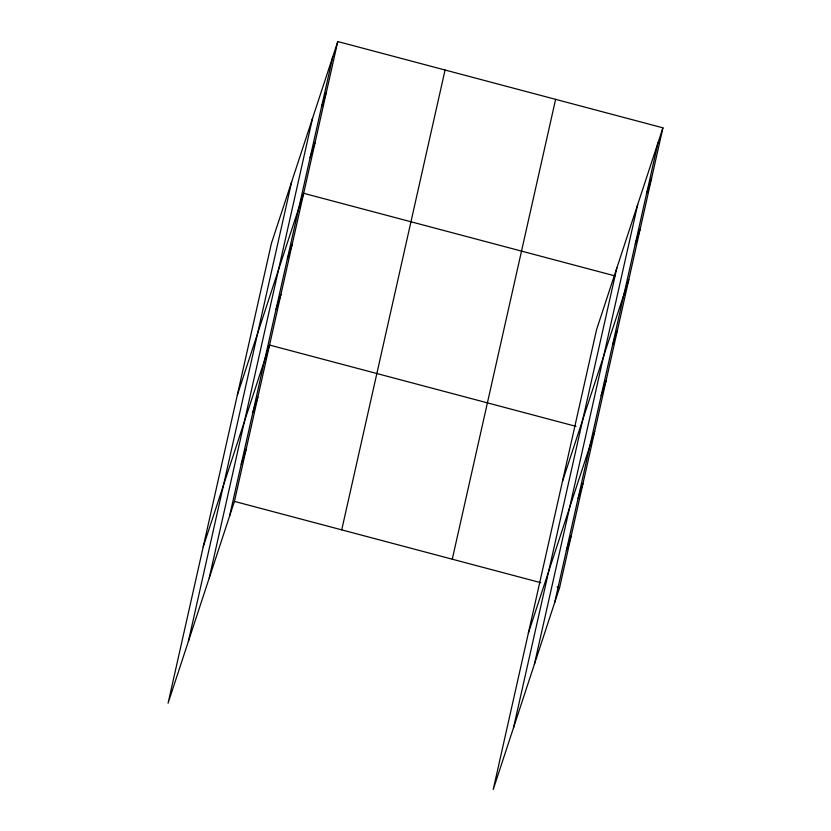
<?xml version="1.0" encoding="UTF-8"?>
<svg xmlns="http://www.w3.org/2000/svg" width="831" height="831" viewBox="0 0 831 831"><rect width="100%" height="100%" fill="white"/><g stroke="black" fill="none" stroke-linecap="round" stroke-linejoin="round"><path stroke-width="1.25" d="M188.357 641.522L291.691 181.667M209.235 578.002L312.581 118.147M229.512 516.342L332.847 56.498M337.77 41.55L271.425 243.327L168.08 703.171L234.425 501.394L337.77 41.55L662.92 127.829L559.575 587.673L493.23 789.45L596.575 329.606L662.92 127.829M341.718 529.866L445.063 70.022M452.272 559.201L555.617 99.356M513.506 727.8L616.851 267.946M534.395 664.27L637.73 204.426M554.661 602.62L658.007 142.776M321.483 107.085L326.396 92.137M310.119 157.661L315.032 142.714M237.323 395.078L303.658 193.301L615.096 275.934M287.381 258.825L292.294 243.888M276.017 309.412L280.93 294.465M203.221 546.829L269.556 345.052L575.997 426.365M252.936 412.114L257.849 397.166M241.219 464.228L246.132 449.28M646.632 193.353L651.556 178.405M635.268 243.94L640.182 228.992M562.473 481.346L628.818 279.58M612.53 345.104L617.443 330.156M601.166 395.691L606.079 380.743M528.371 633.097L594.716 431.331M578.085 498.392L582.998 483.445M566.368 550.506L571.292 535.559M234.425 501.394L540.856 582.708M557.082 587.018L559.575 587.673"/></g></svg>
